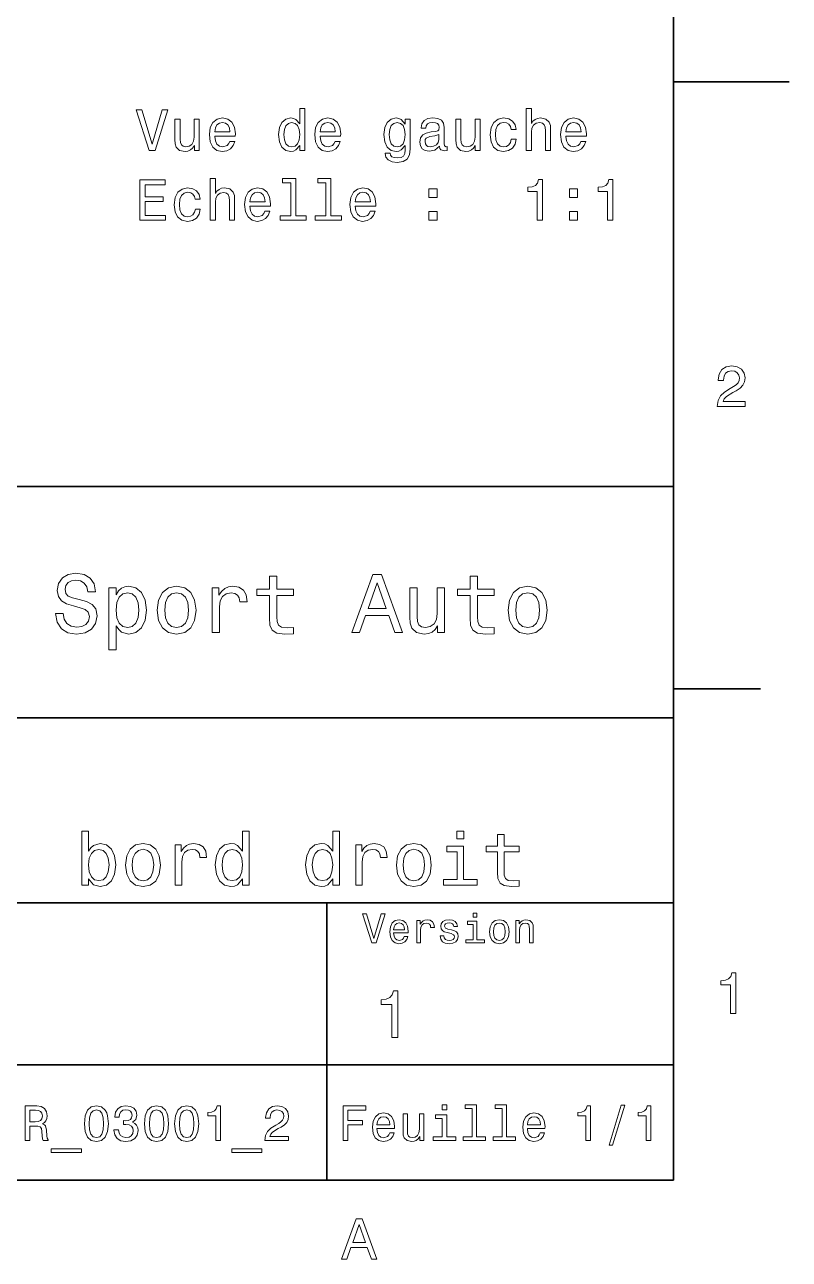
# Model space of a CAD drawing. Extents: x 0 to 297, y 0 to 210.
# Drawn here: x 230.9 to 297, y 3.2 to 110 of the extents above; entities that cross this region are included whole.
import ezdxf

# ---------------------------------------------------------------- set-up
doc = ezdxf.new("R2010")
doc.units = 0

msp = doc.modelspace()

# ---------------------------------------------------------------- linework, layer by layer
at = {"color": 7, "lineweight": 35}
for p, q in [((287, 10), (287, 200)), ((97, 70), (287, 70)), ((287, 70), (287, 10)), ((162, 50), (287, 50)), ((162, 34), (287, 34)), ((257, 10), (257, 34)), ((162, 20), (287, 20)), ((10, 10), (287, 10)), ((97, 10), (287, 10))]:
    msp.add_line(p, q, dxfattribs=at)
at = {"color": 7, "lineweight": 35, "ltscale": 0.25}
msp.add_line((287, 105), (297, 105), dxfattribs=at)
at = {"color": 7, "lineweight": 35, "ltscale": 0.1875}
msp.add_line((287, 52.5), (294.5, 52.5), dxfattribs=at)
at = {"color": 7, "lineweight": 13}
for points in [[(242.779007, 102.591049), (241.901474, 99.610504), (240.998749, 102.591049), (240.519638, 102.591049), (241.649323, 99.086006), (242.153641, 99.086006), (243.258102, 102.591049)], [(254.665894, 99.504593), (254.665894, 99.086006), (255.109695, 99.086006), (255.109695, 102.707047), (254.670929, 102.707047), (254.670929, 101.380676), (254.333038, 101.763962), (254.126266, 101.854736), (253.889236, 101.890038), (253.460556, 101.789177), (253.127701, 101.506752), (252.910843, 101.052864), (252.835205, 100.442635), (252.910843, 99.832405), (253.127701, 99.373466), (253.460556, 99.086006), (253.889236, 98.990189), (254.126266, 99.02549), (254.338074, 99.116264)], [(274.253784, 99.086006), (274.697571, 99.086006), (274.697571, 100.649406), (274.742981, 101.007477), (274.889221, 101.269722), (275.11618, 101.431107), (275.418762, 101.491623), (275.660828, 101.441193), (275.812134, 101.305023), (275.887787, 101.078079), (275.912994, 100.77549), (275.912994, 99.086006), (276.356812, 99.086006), (276.356812, 100.866264), (276.336639, 101.224335), (276.24585, 101.521889), (275.948303, 101.79422), (275.484344, 101.890038), (275.232178, 101.854736), (275.01532, 101.758919), (274.83374, 101.60762), (274.697571, 101.400848), (274.697571, 102.707047), (274.253784, 102.707047)], [(245.981445, 101.79422), (245.537643, 101.79422), (245.537643, 100.23082), (245.487213, 99.867706), (245.340958, 99.605461), (245.114014, 99.444077), (244.816467, 99.393646), (244.579437, 99.43399), (244.428131, 99.555023), (244.342407, 99.761795), (244.322235, 100.054306), (244.322235, 101.79422), (243.878418, 101.79422), (243.878418, 100.013962), (243.893555, 99.655891), (243.98938, 99.358337), (244.281891, 99.086006), (244.7509, 98.990189), (245.003067, 99.02549), (245.219925, 99.116264), (245.406525, 99.272606), (245.557816, 99.49955), (245.557816, 99.086006), (245.981445, 99.086006)], [(247.317902, 100.311508), (249.093124, 100.311508), (249.09816, 100.51828), (249.017471, 101.098251), (248.795578, 101.531975), (248.442551, 101.79422), (247.973526, 101.890038), (247.514587, 101.789177), (247.16156, 101.506752), (246.934616, 101.047821), (246.853928, 100.442635), (246.929581, 99.822319), (247.156525, 99.368423), (247.504501, 99.086006), (247.958405, 98.990189), (248.351776, 99.055748), (248.67453, 99.227219), (248.91156, 99.49955), (249.047729, 99.862663), (248.608978, 99.862663), (248.518188, 99.660934), (248.38707, 99.509636), (248.01387, 99.388603), (247.72641, 99.444077), (247.509552, 99.62059), (247.368332, 99.908051), (247.317902, 100.296379)], [(247.317902, 100.684708), (247.373383, 101.032692), (247.509552, 101.289894), (247.716324, 101.446236), (247.988663, 101.501709), (248.255951, 101.446236), (248.462723, 101.289894), (248.588806, 101.032692), (248.634186, 100.684708)], [(253.964874, 101.491623), (254.257385, 101.421021), (254.479294, 101.224335), (254.610413, 100.896523), (254.660843, 100.442635), (254.610413, 99.983704), (254.479294, 99.655891), (254.257385, 99.454163), (253.964874, 99.388603), (253.6875, 99.454163), (253.475693, 99.655891), (253.334473, 99.988747), (253.289093, 100.442635), (253.334473, 100.891479), (253.475693, 101.219292), (253.6875, 101.421021)], [(256.425964, 100.311508), (258.201202, 100.311508), (258.206238, 100.51828), (258.125549, 101.098251), (257.903656, 101.531975), (257.550629, 101.79422), (257.081604, 101.890038), (256.62265, 101.789177), (256.269623, 101.506752), (256.042694, 101.047821), (255.962006, 100.442635), (256.037659, 99.822319), (256.264587, 99.368423), (256.612579, 99.086006), (257.066467, 98.990189), (257.459839, 99.055748), (257.782593, 99.227219), (258.019623, 99.49955), (258.155792, 99.862663), (257.717041, 99.862663), (257.626251, 99.660934), (257.495148, 99.509636), (257.121948, 99.388603), (256.834473, 99.444077), (256.617615, 99.62059), (256.47641, 99.908051), (256.425964, 100.296379)], [(256.425964, 100.684708), (256.481445, 101.032692), (256.617615, 101.289894), (256.824402, 101.446236), (257.096741, 101.501709), (257.364014, 101.446236), (257.570801, 101.289894), (257.696869, 101.032692), (257.742249, 100.684708)], [(264.217773, 99.207047), (264.217773, 101.79422), (263.794128, 101.79422), (263.794128, 101.355461), (263.446136, 101.753876), (263.234344, 101.854736), (262.997314, 101.890038), (262.568634, 101.789177), (262.235779, 101.506752), (262.018921, 101.052864), (261.943268, 100.442635), (262.018921, 99.827362), (262.235779, 99.373466), (262.568634, 99.086006), (262.997314, 98.990189), (263.23938, 99.02549), (263.441101, 99.116264), (263.794128, 99.49955), (263.794128, 99.116264), (263.753784, 98.813675), (263.642822, 98.596809), (263.43103, 98.470734), (263.113281, 98.425346), (262.835907, 98.455605), (262.639221, 98.53125), (262.523254, 98.662376), (262.487946, 98.83889), (262.059265, 98.83889), (262.059265, 98.818718), (262.124817, 98.495949), (262.326538, 98.253876), (262.649323, 98.097534), (263.088074, 98.042061), (263.612579, 98.117706), (263.960571, 98.329521), (264.157257, 98.697678)], [(262.402191, 100.442635), (262.447601, 100.891479), (262.583771, 101.224335), (262.795563, 101.421021), (263.078003, 101.491623), (263.375549, 101.421021), (263.597443, 101.224335), (263.733612, 100.891479), (263.784058, 100.442635), (263.733612, 99.983704), (263.597443, 99.655891), (263.375549, 99.454163), (263.078003, 99.388603), (262.795563, 99.454163), (262.583771, 99.655891), (262.447601, 99.988747)], [(266.754517, 99.439034), (266.754517, 99.423904), (266.779724, 99.252434), (266.855377, 99.131393), (267.173096, 99.035576), (267.420227, 99.07592), (267.420227, 99.418861), (267.314301, 99.403732), (267.173096, 99.469292), (267.147888, 99.671021), (267.147888, 101.073036), (267.087372, 101.431107), (266.910858, 101.683266), (266.60321, 101.834564), (266.169495, 101.890038), (265.74585, 101.829521), (265.433167, 101.658051), (265.236511, 101.390762), (265.170929, 101.037735), (265.170929, 101.007477), (265.569336, 101.007477), (265.604645, 101.219292), (265.715607, 101.37059), (265.897156, 101.461365), (266.154358, 101.496666), (266.401489, 101.471451), (266.578003, 101.395805), (266.683899, 101.264679), (266.719208, 101.083122), (266.699036, 100.871307), (266.618347, 100.765404), (266.416626, 100.714966), (266.038361, 100.674622), (265.604645, 100.583847), (265.297028, 100.422462), (265.115448, 100.170303), (265.059998, 99.797104), (265.110413, 99.464249), (265.266754, 99.217133), (265.518921, 99.060791), (265.866913, 99.005318), (266.335907, 99.111221)], [(270.269623, 101.79422), (269.825836, 101.79422), (269.825836, 100.23082), (269.775391, 99.867706), (269.62915, 99.605461), (269.402191, 99.444077), (269.104645, 99.393646), (268.867615, 99.43399), (268.716309, 99.555023), (268.630585, 99.761795), (268.610413, 100.054306), (268.610413, 101.79422), (268.166595, 101.79422), (268.166595, 100.013962), (268.181732, 99.655891), (268.277557, 99.358337), (268.570068, 99.086006), (269.039093, 98.990189), (269.29126, 99.02549), (269.508118, 99.116264), (269.694702, 99.272606), (269.846008, 99.49955), (269.846008, 99.086006), (270.269623, 99.086006)], [(272.942535, 100.896523), (273.381317, 100.896523), (273.290527, 101.29998), (273.073669, 101.617706), (272.735779, 101.814392), (272.296997, 101.890038), (271.812866, 101.789177), (271.444702, 101.506752), (271.212708, 101.047821), (271.132019, 100.432549), (271.207672, 99.822319), (271.434631, 99.368423), (271.792694, 99.086006), (272.281891, 98.990189), (272.715607, 99.065834), (273.053497, 99.277649), (273.285492, 99.610504), (273.386353, 100.054306), (272.962708, 100.054306), (272.887085, 99.771889), (272.74585, 99.560066), (272.544128, 99.428947), (272.296997, 99.388603), (271.98938, 99.454163), (271.767487, 99.655891), (271.631317, 99.983704), (271.585907, 100.447678), (271.631317, 100.901566), (271.772522, 101.229378), (271.999451, 101.431107), (272.296997, 101.501709), (272.559265, 101.456322), (272.755951, 101.340332), (272.887085, 101.148689)], [(277.678131, 100.311508), (279.453339, 100.311508), (279.458405, 100.51828), (279.377686, 101.098251), (279.155792, 101.531975), (278.802765, 101.79422), (278.33374, 101.890038), (277.874817, 101.789177), (277.52179, 101.506752), (277.294861, 101.047821), (277.214172, 100.442635), (277.289795, 99.822319), (277.516754, 99.368423), (277.864746, 99.086006), (278.318634, 98.990189), (278.712006, 99.055748), (279.03476, 99.227219), (279.27179, 99.49955), (279.407959, 99.862663), (278.969208, 99.862663), (278.878418, 99.660934), (278.747314, 99.509636), (278.374084, 99.388603), (278.086639, 99.444077), (277.869781, 99.62059), (277.728577, 99.908051), (277.678131, 100.296379)], [(277.678131, 100.684708), (277.733612, 101.032692), (277.869781, 101.289894), (278.076538, 101.446236), (278.348877, 101.501709), (278.61618, 101.446236), (278.822937, 101.289894), (278.949036, 101.032692), (278.994415, 100.684708)], [(266.704071, 100.034134), (266.643555, 99.771889), (266.482178, 99.570152), (266.240112, 99.439034), (265.942535, 99.393646), (265.750916, 99.418861), (265.614746, 99.49955), (265.528992, 99.640762), (265.503784, 99.837448), (265.523956, 100.013962), (265.604645, 100.140038), (265.927429, 100.28125), (266.335907, 100.341766), (266.704071, 100.462807)], [(240.842407, 93.039177), (243.061417, 93.039177), (243.061417, 93.462807), (241.306381, 93.462807), (241.306381, 94.647964), (242.869781, 94.647964), (242.869781, 95.066551), (241.306381, 95.066551), (241.306381, 96.115547), (243.021072, 96.115547), (243.021072, 96.539177), (240.842407, 96.539177)], [(246.929581, 93.039177), (247.373383, 93.039177), (247.373383, 94.602577), (247.418777, 94.960648), (247.565018, 95.222893), (247.791977, 95.384277), (248.094559, 95.444794), (248.336639, 95.394363), (248.48793, 95.258194), (248.563583, 95.03125), (248.588806, 94.728661), (248.588806, 93.039177), (249.032608, 93.039177), (249.032608, 94.819435), (249.012436, 95.177505), (248.921646, 95.47506), (248.6241, 95.747391), (248.160126, 95.843208), (247.907959, 95.807907), (247.691101, 95.71209), (247.509552, 95.560791), (247.373383, 95.354019), (247.373383, 96.660217), (246.929581, 96.660217)], [(253.884186, 96.287018), (253.884186, 93.412376), (252.971359, 93.412376), (252.971359, 93.039177), (255.235779, 93.039177), (255.235779, 93.412376), (254.327988, 93.412376), (254.327988, 96.660217), (253.188217, 96.660217), (253.188217, 96.287018)], [(256.920227, 96.287018), (256.920227, 93.412376), (256.007385, 93.412376), (256.007385, 93.039177), (258.27179, 93.039177), (258.27179, 93.412376), (257.364014, 93.412376), (257.364014, 96.660217), (256.224243, 96.660217), (256.224243, 96.287018)], [(275.20697, 93.039177), (275.665894, 93.039177), (275.665894, 96.564392), (275.322937, 96.564392), (275.232178, 96.25676), (275.050598, 96.049988), (274.773224, 95.928947), (274.389954, 95.888603), (274.389954, 95.530533), (275.20697, 95.530533)], [(281.278992, 93.039177), (281.737915, 93.039177), (281.737915, 96.564392), (281.394989, 96.564392), (281.304199, 96.25676), (281.12265, 96.049988), (280.845276, 95.928947), (280.462006, 95.888603), (280.462006, 95.530533), (281.278992, 95.530533)], [(245.618332, 94.849693), (246.057098, 94.849693), (245.966324, 95.253151), (245.749466, 95.570877), (245.41156, 95.767563), (244.972809, 95.843208), (244.488663, 95.742348), (244.120499, 95.459923), (243.888519, 95.000992), (243.807816, 94.385719), (243.883469, 93.77549), (244.110413, 93.321594), (244.468475, 93.039177), (244.957672, 92.943359), (245.391388, 93.019005), (245.729294, 93.23082), (245.961273, 93.563675), (246.062149, 94.007477), (245.638519, 94.007477), (245.562866, 93.72506), (245.421646, 93.513237), (245.219925, 93.382118), (244.972809, 93.341774), (244.665176, 93.407333), (244.443268, 93.609062), (244.307098, 93.936874), (244.261703, 94.400848), (244.307098, 94.854736), (244.448303, 95.182549), (244.675262, 95.384277), (244.972809, 95.45488), (245.235046, 95.409492), (245.431732, 95.293503), (245.562866, 95.10186)], [(250.353928, 94.264679), (252.12915, 94.264679), (252.134186, 94.471451), (252.053497, 95.051422), (251.831589, 95.485146), (251.478577, 95.747391), (251.009552, 95.843208), (250.550613, 95.742348), (250.197586, 95.459923), (249.970642, 95.000992), (249.889954, 94.395805), (249.965607, 93.77549), (250.192551, 93.321594), (250.540527, 93.039177), (250.994415, 92.943359), (251.387787, 93.008919), (251.710556, 93.180389), (251.947586, 93.452721), (252.083755, 93.815834), (251.644989, 93.815834), (251.554214, 93.614105), (251.423096, 93.462807), (251.049896, 93.341774), (250.762436, 93.397247), (250.545578, 93.573761), (250.404358, 93.861221), (250.353928, 94.24955)], [(250.353928, 94.637878), (250.409409, 94.985863), (250.545578, 95.243065), (250.75235, 95.399406), (251.024673, 95.45488), (251.291977, 95.399406), (251.498749, 95.243065), (251.624817, 94.985863), (251.670212, 94.637878)], [(259.462006, 94.264679), (261.237213, 94.264679), (261.242249, 94.471451), (261.16156, 95.051422), (260.939667, 95.485146), (260.586639, 95.747391), (260.117615, 95.843208), (259.658691, 95.742348), (259.305664, 95.459923), (259.078705, 95.000992), (258.998016, 94.395805), (259.073669, 93.77549), (259.300629, 93.321594), (259.64859, 93.039177), (260.102478, 92.943359), (260.49585, 93.008919), (260.818634, 93.180389), (261.055664, 93.452721), (261.191833, 93.815834), (260.753052, 93.815834), (260.662292, 93.614105), (260.531158, 93.462807), (260.157959, 93.341774), (259.870514, 93.397247), (259.653656, 93.573761), (259.512421, 93.861221), (259.462006, 94.24955)], [(259.462006, 94.637878), (259.517487, 94.985863), (259.653656, 95.243065), (259.860413, 95.399406), (260.132751, 95.45488), (260.400024, 95.399406), (260.606812, 95.243065), (260.73288, 94.985863), (260.77829, 94.637878)], [(265.841675, 94.995949), (266.537659, 94.995949), (266.537659, 95.747391), (265.841675, 95.747391)], [(277.985779, 94.995949), (278.681732, 94.995949), (278.681732, 95.747391), (277.985779, 95.747391)], [(265.841675, 93.039177), (266.537659, 93.039177), (266.537659, 93.790619), (265.841675, 93.790619)], [(277.985779, 93.039177), (278.681732, 93.039177), (278.681732, 93.790619), (277.985779, 93.790619)], [(290.76947, 76.916786), (293.175079, 76.916786), (293.175079, 77.350502), (291.273773, 77.350502), (291.3797, 77.587532), (291.561249, 77.784218), (292.121033, 78.142288), (292.418579, 78.293587), (292.751434, 78.510445), (292.988464, 78.762604), (293.124634, 79.060158), (293.175079, 79.398056), (293.089355, 79.821686), (292.852325, 80.154541), (292.489197, 80.366356), (292.020172, 80.442001), (291.536041, 80.35627), (291.167877, 80.119232), (290.930847, 79.740997), (290.850159, 79.241714), (290.850159, 79.171112), (291.309082, 79.171112), (291.309082, 79.211456), (291.354462, 79.554398), (291.490631, 79.806557), (291.707489, 79.967941), (291.994965, 80.023415), (292.287476, 79.972984), (292.504333, 79.846901), (292.645538, 79.650215), (292.695984, 79.403099), (292.660675, 79.171112), (292.56485, 78.974426), (292.403473, 78.802956), (292.181549, 78.651657), (291.884003, 78.490273), (291.389771, 78.177589), (291.041779, 77.844742), (290.835022, 77.441284), (290.76947, 76.931915)], [(234.20462, 59.030979), (233.548996, 59.030979), (233.693085, 58.267288), (234.053314, 57.70533), (234.608078, 57.366714), (235.357361, 57.244236), (236.099426, 57.359509), (236.654175, 57.67651), (237.007202, 58.17363), (237.136902, 58.82925), (237.028824, 59.420029), (236.726227, 59.801872), (236.236313, 60.054031), (235.580704, 60.241352), (235.018738, 60.378242), (234.651306, 60.536743), (234.442368, 60.767288), (234.377533, 61.127522), (234.442368, 61.451729), (234.629684, 61.696686), (234.917877, 61.862389), (235.314133, 61.920029), (235.71759, 61.84798), (236.034592, 61.653458), (236.24353, 61.32925), (236.344391, 60.889767), (237, 60.889767), (237, 60.904179), (236.884735, 61.581409), (236.546112, 62.085732), (236.01297, 62.402737), (235.292511, 62.510807), (234.644104, 62.402737), (234.139771, 62.100143), (233.815567, 61.631844), (233.700287, 61.026657), (233.793961, 60.486309), (234.067734, 60.118874), (234.5, 59.873917), (235.09079, 59.6866), (235.674362, 59.520893), (236.113831, 59.362389), (236.380402, 59.131844), (236.47406, 58.757202), (236.387619, 58.375359), (236.164276, 58.087173), (235.825653, 57.907059), (235.386169, 57.849422), (234.896255, 57.928673), (234.521622, 58.159222), (234.283875, 58.533859)], [(252.05043, 60.579971), (252.05043, 58.64193), (252.093658, 58.015129), (252.29538, 57.582851), (252.698853, 57.330688), (253.383286, 57.244236), (254.132568, 57.280258), (254.132568, 57.827808), (253.585022, 57.78458), (253.087891, 57.842216), (252.82132, 58.022331), (252.706055, 58.324928), (252.684448, 58.75), (252.684448, 60.579971), (254.132568, 60.579971), (254.132568, 61.120316), (252.684448, 61.120316), (252.684448, 62.251438), (252.05043, 62.251438), (252.05043, 61.120316), (250.955322, 61.120316), (250.955322, 60.579971)], [(259.175781, 57.381123), (259.838623, 57.381123), (260.364563, 58.850864), (262.360229, 58.850864), (262.886169, 57.381123), (263.563416, 57.381123), (261.733429, 62.388329), (260.998566, 62.388329)], [(269.399109, 60.579971), (269.399109, 58.64193), (269.442352, 58.015129), (269.644073, 57.582851), (270.047546, 57.330688), (270.731995, 57.244236), (271.481262, 57.280258), (271.481262, 57.827808), (270.933716, 57.78458), (270.436584, 57.842216), (270.170013, 58.022331), (270.054749, 58.324928), (270.033142, 58.75), (270.033142, 60.579971), (271.481262, 60.579971), (271.481262, 61.120316), (270.033142, 61.120316), (270.033142, 62.251438), (269.399109, 62.251438), (269.399109, 61.120316), (268.304016, 61.120316), (268.304016, 60.579971)], [(238.786743, 60.652016), (238.786743, 61.25), (238.15274, 61.25), (238.15274, 55.882565), (238.786743, 55.882565), (238.786743, 57.971901), (239.010101, 57.633286), (239.262253, 57.409943), (239.896271, 57.244236), (240.50145, 57.381123), (240.976959, 57.791786), (241.286743, 58.440201), (241.402023, 59.319164), (241.286743, 60.190922), (240.976959, 60.839336), (240.50145, 61.242794), (239.896271, 61.386887), (239.550446, 61.343658), (239.255051, 61.206772), (239.002899, 60.976223)], [(242.338623, 59.311958), (242.453888, 58.432995), (242.785309, 57.78458), (243.311249, 57.381123), (244.017303, 57.244236), (244.716141, 57.381123), (245.242081, 57.777374), (245.573486, 58.425793), (245.695969, 59.311958), (245.573486, 60.190922), (245.242081, 60.846542), (244.716141, 61.242794), (244.017303, 61.386887), (243.311249, 61.242794), (242.785309, 60.839336), (242.453888, 60.190922)], [(247.100861, 57.381123), (247.734863, 57.381123), (247.734863, 59.592937), (247.799713, 60.12608), (247.994232, 60.507923), (248.311249, 60.738472), (248.736313, 60.817722), (249.053314, 60.767288), (249.291077, 60.623199), (249.435165, 60.378242), (249.485596, 60.046829), (250.126801, 60.046829), (250.040344, 60.630402), (249.802597, 61.048271), (249.406342, 61.30043), (248.865997, 61.386887), (248.498566, 61.32925), (248.181549, 61.185158), (247.900574, 60.940201), (247.677246, 60.608788), (247.677246, 61.25), (247.100861, 61.25)], [(260.595093, 59.463257), (261.365997, 61.667866), (262.136902, 59.463257)], [(267.194519, 61.25), (266.560516, 61.25), (266.560516, 59.016571), (266.488464, 58.497837), (266.279541, 58.123196), (265.955322, 57.892651), (265.530243, 57.820602), (265.19165, 57.878242), (264.975494, 58.051151), (264.853027, 58.346542), (264.824219, 58.764408), (264.824219, 61.25), (264.190186, 61.25), (264.190186, 58.706772), (264.211792, 58.195244), (264.348694, 57.770172), (264.766571, 57.381123), (265.436584, 57.244236), (265.796814, 57.294666), (266.106628, 57.424351), (266.373199, 57.647694), (266.589325, 57.971901), (266.589325, 57.381123), (267.194519, 57.381123)], [(272.698853, 59.311958), (272.814117, 58.432995), (273.145508, 57.78458), (273.671448, 57.381123), (274.377502, 57.244236), (275.076355, 57.381123), (275.602295, 57.777374), (275.933716, 58.425793), (276.056183, 59.311958), (275.933716, 60.190922), (275.602295, 60.846542), (275.076355, 61.242794), (274.377502, 61.386887), (273.671448, 61.242794), (273.145508, 60.839336), (272.814117, 60.190922)], [(239.788193, 57.8134), (239.363129, 57.907059), (239.053314, 58.195244), (238.858795, 58.663544), (238.793945, 59.319164), (238.858795, 59.967579), (239.053314, 60.435879), (239.363129, 60.716858), (239.788193, 60.817722), (240.177246, 60.716858), (240.48703, 60.428673), (240.681564, 59.960373), (240.753601, 59.319164), (240.681564, 58.67075), (240.48703, 58.195244), (240.177246, 57.907059)], [(242.98703, 59.319164), (243.05188, 59.967579), (243.253601, 60.435879), (243.57782, 60.72406), (244.017303, 60.824928), (244.449585, 60.72406), (244.773773, 60.443081), (244.97551, 59.967579), (245.047546, 59.319164), (244.97551, 58.663544), (244.773773, 58.188038), (244.449585, 57.899853), (244.017303, 57.806194), (243.57782, 57.899853), (243.253601, 58.188038), (243.05188, 58.663544)], [(273.34726, 59.319164), (273.412109, 59.967579), (273.613831, 60.435879), (273.938019, 60.72406), (274.377502, 60.824928), (274.809784, 60.72406), (275.134003, 60.443081), (275.335724, 59.967579), (275.407776, 59.319164), (275.335724, 58.663544), (275.134003, 58.188038), (274.809784, 57.899853), (274.377502, 57.806194), (273.938019, 57.899853), (273.613831, 58.188038), (273.412109, 58.663544)], [(236.406342, 36.068443), (236.827805, 35.569164), (237.404892, 35.407059), (237.949554, 35.530258), (238.384003, 35.899857), (238.656342, 36.489914), (238.760086, 37.274494), (238.656342, 38.059078), (238.377518, 38.642651), (237.949554, 39.005764), (237.404892, 39.135445), (236.83429, 38.966858), (236.600861, 38.759365), (236.406342, 38.480545), (236.406342, 40.185879), (235.835724, 40.185879), (235.835724, 35.530258), (236.406342, 35.530258)], [(249.718292, 36.068443), (249.718292, 35.530258), (250.28891, 35.530258), (250.28891, 40.185879), (249.724777, 40.185879), (249.724777, 38.480545), (249.290344, 38.973343), (249.02449, 39.090057), (248.719727, 39.135445), (248.168579, 39.005764), (247.740631, 38.642651), (247.461823, 38.059078), (247.364548, 37.274494), (247.461823, 36.489914), (247.740631, 35.899857), (248.168579, 35.530258), (248.719727, 35.407059), (249.02449, 35.45245), (249.296829, 35.569164)], [(257.525208, 36.068443), (257.525208, 35.530258), (258.095825, 35.530258), (258.095825, 40.185879), (257.531677, 40.185879), (257.531677, 38.480545), (257.09726, 38.973343), (256.831421, 39.090057), (256.526642, 39.135445), (255.975494, 39.005764), (255.547546, 38.642651), (255.268738, 38.059078), (255.171463, 37.274494), (255.268738, 36.489914), (255.547546, 35.899857), (255.975494, 35.530258), (256.526642, 35.407059), (256.831421, 35.45245), (257.10376, 35.569164)], [(268.859497, 40.185879), (268.25647, 40.185879), (268.25647, 39.537464), (268.859497, 39.537464)], [(271.764404, 38.409222), (271.764404, 36.664986), (271.803314, 36.100864), (271.984863, 35.711815), (272.347961, 35.484871), (272.963989, 35.407059), (273.638306, 35.43948), (273.638306, 35.932274), (273.145508, 35.893372), (272.69812, 35.945244), (272.458191, 36.107349), (272.354462, 36.379681), (272.335022, 36.762245), (272.335022, 38.409222), (273.638306, 38.409222), (273.638306, 38.895531), (272.335022, 38.895531), (272.335022, 39.913544), (271.764404, 39.913544), (271.764404, 38.895531), (270.778809, 38.895531), (270.778809, 38.409222)], [(238.176514, 37.274494), (238.111664, 36.690922), (237.9366, 36.262966), (237.657776, 36.003601), (237.307632, 35.919308), (236.925064, 36.003601), (236.64624, 36.262966), (236.471176, 36.684437), (236.412811, 37.274494), (236.471176, 37.858067), (236.64624, 38.279537), (236.925064, 38.532421), (237.307632, 38.623199), (237.657776, 38.532421), (237.9366, 38.273052), (238.111664, 37.851585)], [(239.603027, 37.268009), (239.706772, 36.476944), (240.005035, 35.893372), (240.478378, 35.530258), (241.113831, 35.407059), (241.742798, 35.530258), (242.216125, 35.886887), (242.514404, 36.470459), (242.624634, 37.268009), (242.514404, 38.059078), (242.216125, 38.649136), (241.742798, 39.005764), (241.113831, 39.135445), (240.478378, 39.005764), (240.005035, 38.642651), (239.706772, 38.059078)], [(240.186584, 37.274494), (240.244949, 37.858067), (240.426514, 38.279537), (240.718292, 38.538902), (241.113831, 38.629681), (241.502869, 38.538902), (241.794662, 38.286022), (241.976227, 37.858067), (242.041061, 37.274494), (241.976227, 36.684437), (241.794662, 36.256481), (241.502869, 35.997116), (241.113831, 35.912823), (240.718292, 35.997116), (240.426514, 36.256481), (240.244949, 36.684437)], [(243.889038, 35.530258), (244.459656, 35.530258), (244.459656, 37.520893), (244.518005, 38.000721), (244.693085, 38.344379), (244.978394, 38.551872), (245.360947, 38.623199), (245.64624, 38.577808), (245.860229, 38.448124), (245.989914, 38.227665), (246.035309, 37.929394), (246.612396, 37.929394), (246.534576, 38.454609), (246.320602, 38.830692), (245.963974, 39.057636), (245.477661, 39.135445), (245.146973, 39.083572), (244.861664, 38.953888), (244.608795, 38.733429), (244.407776, 38.435158), (244.407776, 39.012245), (243.889038, 39.012245)], [(248.817001, 38.623199), (249.193085, 38.532421), (249.478394, 38.279537), (249.646973, 37.858067), (249.711823, 37.274494), (249.646973, 36.684437), (249.478394, 36.262966), (249.193085, 36.003601), (248.817001, 35.919308), (248.460373, 36.003601), (248.188034, 36.262966), (248.00647, 36.690922), (247.94812, 37.274494), (248.00647, 37.851585), (248.188034, 38.273052), (248.460373, 38.532421)], [(256.623901, 38.623199), (257, 38.532421), (257.285309, 38.279537), (257.453888, 37.858067), (257.518738, 37.274494), (257.453888, 36.684437), (257.285309, 36.262966), (257, 36.003601), (256.623901, 35.919308), (256.267273, 36.003601), (255.994949, 36.262966), (255.813385, 36.690922), (255.755035, 37.274494), (255.813385, 37.851585), (255.994949, 38.273052), (256.267273, 38.532421)], [(259.502869, 35.530258), (260.073486, 35.530258), (260.073486, 37.520893), (260.131836, 38.000721), (260.306915, 38.344379), (260.592224, 38.551872), (260.974792, 38.623199), (261.260071, 38.577808), (261.47406, 38.448124), (261.60376, 38.227665), (261.649139, 37.929394), (262.226227, 37.929394), (262.148407, 38.454609), (261.934448, 38.830692), (261.57782, 39.057636), (261.091492, 39.135445), (260.760803, 39.083572), (260.475494, 38.953888), (260.222626, 38.733429), (260.021606, 38.435158), (260.021606, 39.012245), (259.502869, 39.012245)], [(263.023773, 37.268009), (263.127502, 36.476944), (263.425781, 35.893372), (263.899139, 35.530258), (264.534576, 35.407059), (265.163544, 35.530258), (265.636871, 35.886887), (265.93515, 36.470459), (266.04538, 37.268009), (265.93515, 38.059078), (265.636871, 38.649136), (265.163544, 39.005764), (264.534576, 39.135445), (263.899139, 39.005764), (263.425781, 38.642651), (263.127502, 38.059078)], [(263.607361, 37.274494), (263.66571, 37.858067), (263.84726, 38.279537), (264.139038, 38.538902), (264.534576, 38.629681), (264.923615, 38.538902), (265.215424, 38.286022), (265.396973, 37.858067), (265.461792, 37.274494), (265.396973, 36.684437), (265.215424, 36.256481), (264.923615, 35.997116), (264.534576, 35.912823), (264.139038, 35.997116), (263.84726, 36.256481), (263.66571, 36.684437)], [(268.840057, 36.010086), (268.840057, 38.895531), (267.374634, 38.895531), (267.374634, 38.409222), (268.26944, 38.409222), (268.26944, 36.010086), (267.102295, 36.010086), (267.102295, 35.530258), (270.020172, 35.530258), (270.020172, 36.010086)], [(269.992798, 33.117435), (269.657776, 33.117435), (269.657776, 32.757202), (269.992798, 32.757202)], [(261.71109, 33.03458), (261.08429, 30.905619), (260.439484, 33.03458), (260.09726, 33.03458), (260.904175, 30.530979), (261.264404, 30.530979), (262.053314, 33.03458)], [(262.784576, 31.40634), (264.052582, 31.40634), (264.056183, 31.554033), (263.998566, 31.9683), (263.840057, 32.278099), (263.587891, 32.465416), (263.252869, 32.533859), (262.925079, 32.461815), (262.672913, 32.260086), (262.510803, 31.932276), (262.453156, 31.5), (262.507202, 31.056915), (262.669312, 30.732708), (262.917877, 30.530979), (263.242065, 30.462536), (263.523041, 30.509365), (263.753601, 30.631844), (263.922913, 30.826368), (264.020172, 31.085733), (263.706787, 31.085733), (263.641937, 30.941643), (263.548279, 30.833572), (263.281708, 30.747118), (263.076355, 30.786743), (262.921478, 30.912823), (262.820618, 31.118155), (262.784576, 31.395533)], [(262.784576, 31.672911), (262.824219, 31.921469), (262.921478, 32.105186), (263.069153, 32.216858), (263.263702, 32.256485), (263.45462, 32.216858), (263.602295, 32.105186), (263.692352, 31.921469), (263.724792, 31.672911)], [(264.794678, 30.530979), (265.111664, 30.530979), (265.111664, 31.636887), (265.144104, 31.903458), (265.241364, 32.094379), (265.399841, 32.209652), (265.612396, 32.249279), (265.770905, 32.224064), (265.889771, 32.152016), (265.961823, 32.029537), (265.98703, 31.863832), (266.307648, 31.863832), (266.264404, 32.155621), (266.145538, 32.364552), (265.947418, 32.490635), (265.677246, 32.533859), (265.49353, 32.505043), (265.335022, 32.432995), (265.194519, 32.310516), (265.082855, 32.144814), (265.082855, 32.465416), (264.794678, 32.465416)], [(267.791779, 31.658501), (267.485596, 31.730547), (267.258636, 31.8134), (267.182983, 31.982708), (267.20462, 32.101585), (267.280273, 32.188038), (267.40274, 32.242073), (267.579254, 32.263687), (267.748566, 32.242073), (267.881836, 32.177231), (267.968292, 32.079971), (268.004333, 31.950287), (268.314117, 31.950287), (268.314117, 31.957493), (268.260101, 32.191643), (268.112396, 32.375359), (267.881836, 32.490635), (267.579254, 32.533859), (267.273041, 32.490635), (267.049713, 32.371758), (266.90921, 32.195244), (266.865997, 31.971901), (266.898407, 31.755764), (266.999268, 31.604465), (267.164978, 31.496397), (267.406342, 31.420748), (267.759369, 31.334293), (267.975494, 31.244236), (268.033142, 31.17219), (268.054749, 31.064121), (268.022339, 30.930836), (267.935883, 30.829971), (267.79538, 30.765129), (267.608063, 30.743515), (267.409943, 30.765129), (267.265839, 30.840778), (267.168579, 30.963255), (267.128967, 31.132565), (266.822754, 31.132565), (266.873199, 30.844379), (267.020905, 30.635447), (267.255035, 30.509365), (267.579254, 30.462536), (267.917877, 30.509365), (268.166412, 30.635447), (268.317719, 30.837175), (268.371765, 31.100143), (268.332123, 31.327089), (268.220459, 31.481987), (268.036743, 31.582851)], [(269.981995, 30.79755), (269.981995, 32.400574), (269.167877, 32.400574), (269.167877, 32.130402), (269.664978, 32.130402), (269.664978, 30.79755), (269.016571, 30.79755), (269.016571, 30.530979), (270.637604, 30.530979), (270.637604, 30.79755)], [(271.087891, 31.496397), (271.145538, 31.056915), (271.311249, 30.732708), (271.574219, 30.530979), (271.927246, 30.462536), (272.276672, 30.530979), (272.539612, 30.729107), (272.705322, 31.053314), (272.766571, 31.496397), (272.705322, 31.935879), (272.539612, 32.263687), (272.276672, 32.461815), (271.927246, 32.533859), (271.574219, 32.461815), (271.311249, 32.260086), (271.145538, 31.935879)], [(271.412109, 31.5), (271.444519, 31.824207), (271.54538, 32.058357), (271.707489, 32.20245), (271.927246, 32.25288), (272.143372, 32.20245), (272.305481, 32.061958), (272.406342, 31.824207), (272.442352, 31.5), (272.406342, 31.17219), (272.305481, 30.934437), (272.143372, 30.790344), (271.927246, 30.743515), (271.707489, 30.790344), (271.54538, 30.934437), (271.444519, 31.17219)], [(273.350159, 30.530979), (273.667145, 30.530979), (273.667145, 31.647694), (273.699554, 31.903458), (273.804047, 32.090778), (273.966125, 32.206051), (274.182281, 32.249279), (274.355194, 32.213257), (274.463257, 32.115993), (274.517303, 31.95389), (274.535309, 31.737751), (274.535309, 30.530979), (274.852295, 30.530979), (274.852295, 31.802593), (274.837891, 32.058357), (274.773041, 32.270893), (274.560516, 32.465416), (274.229095, 32.533859), (274.04538, 32.508644), (273.890503, 32.440201), (273.757202, 32.324928), (273.65274, 32.170029), (273.65274, 32.465416), (273.350159, 32.465416)], [(291.909241, 24.416786), (292.368164, 24.416786), (292.368164, 27.942001), (292.025208, 27.942001), (291.934448, 27.634365), (291.752899, 27.427593), (291.475525, 27.306557), (291.092224, 27.266211), (291.092224, 26.90814), (291.909241, 26.90814)], [(262.631134, 22.360231), (263.155609, 22.360231), (263.155609, 26.38905), (262.763702, 26.38905), (262.659943, 26.037464), (262.452454, 25.801153), (262.135437, 25.662825), (261.697418, 25.616714), (261.697418, 25.207493), (262.631134, 25.207493)], [(230.916428, 13.428675), (231.318436, 13.428675), (231.318436, 14.695246), (231.729111, 14.695246), (232.031693, 14.682277), (232.221893, 14.621758), (232.325653, 14.479107), (232.368881, 14.224064), (232.390488, 13.835014), (232.416428, 13.579971), (232.468292, 13.428675), (232.922195, 13.428675), (232.922195, 13.510807), (232.822769, 13.631845), (232.788177, 13.856628), (232.757919, 14.340778), (232.684433, 14.699568), (232.585007, 14.81196), (232.429398, 14.894093), (232.60231, 15.002162), (232.723343, 15.153459), (232.801147, 15.34366), (232.827087, 15.572767), (232.766571, 15.93588), (232.593658, 16.208214), (232.30835, 16.372478), (231.919312, 16.428675), (230.916428, 16.428675)], [(231.806915, 16.061239), (232.070602, 16.035303), (232.256485, 15.953171), (232.373199, 15.801874), (232.412109, 15.564121), (232.368881, 15.313401), (232.252167, 15.162104), (232.053314, 15.084294), (231.780975, 15.06268), (231.318436, 15.06268), (231.318436, 16.061239)], [(236.043228, 14.894093), (236.108063, 14.215418), (236.311234, 13.731268), (236.635452, 13.43732), (237.085022, 13.342219), (237.530258, 13.43732), (237.854462, 13.731268), (238.053314, 14.215418), (238.122482, 14.894093), (238.053314, 15.568444), (237.971176, 15.836456), (237.854462, 16.056917), (237.530258, 16.350864), (237.085022, 16.450289), (236.635452, 16.350864), (236.311234, 16.052593), (236.108063, 15.568444)], [(236.458206, 14.894093), (236.492798, 15.417148), (236.600861, 15.793228), (236.795395, 16.013689), (237.085022, 16.091499), (237.370316, 16.013689), (237.564835, 15.793228), (237.672913, 15.417148), (237.707489, 14.894093), (237.672913, 14.366715), (237.564835, 13.990634), (237.370316, 13.770173), (237.085022, 13.696686), (236.795395, 13.770173), (236.600861, 13.990634), (236.492798, 14.366715)], [(238.597977, 14.371037), (238.597977, 14.340778), (238.667145, 13.925793), (238.870316, 13.614553), (239.190201, 13.415707), (239.613831, 13.342219), (240.0634, 13.415707), (240.400574, 13.605908), (240.616714, 13.908502), (240.694519, 14.297551), (240.659943, 14.552594), (240.564835, 14.760087), (240.409225, 14.92003), (240.201721, 15.036744), (240.482712, 15.270173), (240.582138, 15.641932), (240.517288, 15.979107), (240.331406, 16.23415), (240.028824, 16.394093), (239.613831, 16.450289), (239.224777, 16.381124), (238.926514, 16.190922), (238.731995, 15.888329), (238.667145, 15.486312), (238.667145, 15.456053), (239.05188, 15.456053), (239.086456, 15.73271), (239.198853, 15.931557), (239.380402, 16.052593), (239.635452, 16.095821), (239.860229, 16.061239), (240.02449, 15.970462), (240.123917, 15.823487), (240.162827, 15.62464), (240.123917, 15.412825), (240.020172, 15.270173), (239.838623, 15.183718), (239.592224, 15.157782), (239.42363, 15.162104), (239.42363, 14.820605), (239.635452, 14.829251), (239.907776, 14.790346), (240.110947, 14.6866), (240.231995, 14.518012), (240.275223, 14.297551), (240.227661, 14.04683), (240.10231, 13.860951), (239.903458, 13.744237), (239.639771, 13.705332), (239.367432, 13.748559), (239.168594, 13.878242), (239.043228, 14.085735), (238.995682, 14.371037)], [(241.247833, 14.894093), (241.312683, 14.215418), (241.515854, 13.731268), (241.840057, 13.43732), (242.289627, 13.342219), (242.734863, 13.43732), (243.059082, 13.731268), (243.257919, 14.215418), (243.327087, 14.894093), (243.257919, 15.568444), (243.175797, 15.836456), (243.059082, 16.056917), (242.734863, 16.350864), (242.289627, 16.450289), (241.840057, 16.350864), (241.515854, 16.052593), (241.312683, 15.568444)], [(241.662827, 14.894093), (241.697403, 15.417148), (241.805481, 15.793228), (242, 16.013689), (242.289627, 16.091499), (242.574921, 16.013689), (242.769455, 15.793228), (242.877518, 15.417148), (242.912109, 14.894093), (242.877518, 14.366715), (242.769455, 13.990634), (242.574921, 13.770173), (242.289627, 13.696686), (242, 13.770173), (241.805481, 13.990634), (241.697403, 14.366715)], [(243.850143, 14.894093), (243.914978, 14.215418), (244.118149, 13.731268), (244.442368, 13.43732), (244.891937, 13.342219), (245.337173, 13.43732), (245.661377, 13.731268), (245.860229, 14.215418), (245.929398, 14.894093), (245.860229, 15.568444), (245.778091, 15.836456), (245.661377, 16.056917), (245.337173, 16.350864), (244.891937, 16.450289), (244.442368, 16.350864), (244.118149, 16.052593), (243.914978, 15.568444)], [(244.265137, 14.894093), (244.299713, 15.417148), (244.407776, 15.793228), (244.60231, 16.013689), (244.891937, 16.091499), (245.177231, 16.013689), (245.371765, 15.793228), (245.479828, 15.417148), (245.514404, 14.894093), (245.479828, 14.366715), (245.371765, 13.990634), (245.177231, 13.770173), (244.891937, 13.696686), (244.60231, 13.770173), (244.407776, 13.990634), (244.299713, 14.366715)], [(247.416428, 13.428675), (247.809799, 13.428675), (247.809799, 16.450289), (247.515854, 16.450289), (247.438034, 16.1866), (247.282425, 16.009367), (247.044662, 15.905621), (246.716141, 15.871038), (246.716141, 15.564121), (247.416428, 15.564121)], [(251.644089, 13.428675), (253.706055, 13.428675), (253.706055, 13.800432), (252.07637, 13.800432), (252.167145, 14.003603), (252.322769, 14.172191), (252.802597, 14.479107), (253.057632, 14.60879), (253.342941, 14.794669), (253.546112, 15.010807), (253.662827, 15.26585), (253.706055, 15.555476), (253.632568, 15.918589), (253.429398, 16.203892), (253.118164, 16.385447), (252.716141, 16.450289), (252.301147, 16.376802), (251.985596, 16.173632), (251.782425, 15.849424), (251.713257, 15.421471), (251.713257, 15.360951), (252.106628, 15.360951), (252.106628, 15.395534), (252.145538, 15.689482), (252.262253, 15.905621), (252.44812, 16.043949), (252.694519, 16.091499), (252.945251, 16.048271), (253.131119, 15.940203), (253.252167, 15.771614), (253.295395, 15.559799), (253.265137, 15.360951), (253.182999, 15.192364), (253.044678, 15.045389), (252.854462, 14.915707), (252.599426, 14.777378), (252.175797, 14.509366), (251.877518, 14.224064), (251.700287, 13.878242), (251.644089, 13.441643)], [(258.414978, 13.428675), (258.817017, 13.428675), (258.817017, 14.807637), (260.079254, 14.807637), (260.079254, 15.166427), (258.817017, 15.166427), (258.817017, 16.065563), (260.368866, 16.065563), (260.368866, 16.428675), (258.414978, 16.428675)], [(267.389038, 16.532421), (266.98703, 16.532421), (266.98703, 16.100145), (267.389038, 16.100145)], [(269.572052, 16.212536), (269.572052, 13.748559), (268.789612, 13.748559), (268.789612, 13.428675), (270.73056, 13.428675), (270.73056, 13.748559), (269.952454, 13.748559), (269.952454, 16.532421), (268.975494, 16.532421), (268.975494, 16.212536)], [(272.174347, 16.212536), (272.174347, 13.748559), (271.391937, 13.748559), (271.391937, 13.428675), (273.332855, 13.428675), (273.332855, 13.748559), (272.554749, 13.748559), (272.554749, 16.532421), (271.57782, 16.532421), (271.57782, 16.212536)], [(279.416443, 13.428675), (279.809814, 13.428675), (279.809814, 16.450289), (279.515839, 16.450289), (279.438049, 16.1866), (279.28241, 16.009367), (279.044678, 15.905621), (278.716125, 15.871038), (278.716125, 15.564121), (279.416443, 15.564121)], [(281.42218, 13.026657), (281.720459, 13.026657), (282.766571, 16.510807), (282.463989, 16.510807)], [(284.621033, 13.428675), (285.014404, 13.428675), (285.014404, 16.450289), (284.720459, 16.450289), (284.642639, 16.1866), (284.48703, 16.009367), (284.249268, 15.905621), (283.920746, 15.871038), (283.920746, 15.564121), (284.621033, 15.564121)], [(261.341492, 14.479107), (262.863098, 14.479107), (262.867432, 14.656341), (262.798279, 15.153459), (262.608063, 15.525217), (262.305481, 15.75), (261.903473, 15.832133), (261.510101, 15.745678), (261.207489, 15.503603), (261.01297, 15.110231), (260.943817, 14.591499), (261.008636, 14.059798), (261.203156, 13.67075), (261.501434, 13.428675), (261.890503, 13.346542), (262.227661, 13.402739), (262.504333, 13.549712), (262.707489, 13.783141), (262.824219, 14.09438), (262.44812, 14.09438), (262.370331, 13.92147), (262.257935, 13.791787), (261.938049, 13.688041), (261.69165, 13.735591), (261.505768, 13.886888), (261.384735, 14.133286), (261.341492, 14.466139)], [(261.341492, 14.798992), (261.389038, 15.097262), (261.505768, 15.317724), (261.682983, 15.45173), (261.916412, 15.49928), (262.145538, 15.45173), (262.322754, 15.317724), (262.430847, 15.097262), (262.469727, 14.798992)], [(265.400574, 15.75), (265.020172, 15.75), (265.020172, 14.409943), (264.976959, 14.098703), (264.851593, 13.873919), (264.657074, 13.735591), (264.402008, 13.692364), (264.198853, 13.726946), (264.069153, 13.830692), (263.995667, 14.007925), (263.978394, 14.258646), (263.978394, 15.75), (263.597992, 15.75), (263.597992, 14.224064), (263.610962, 13.917148), (263.693085, 13.662104), (263.943817, 13.428675), (264.345825, 13.346542), (264.561951, 13.376801), (264.747833, 13.454611), (264.907776, 13.588617), (265.037476, 13.783141), (265.037476, 13.428675), (265.400574, 13.428675)], [(267.376068, 13.748559), (267.376068, 15.672191), (266.399139, 15.672191), (266.399139, 15.347983), (266.995667, 15.347983), (266.995667, 13.748559), (266.21759, 13.748559), (266.21759, 13.428675), (268.162811, 13.428675), (268.162811, 13.748559)], [(274.353027, 14.479107), (275.874634, 14.479107), (275.878967, 14.656341), (275.809814, 15.153459), (275.619598, 15.525217), (275.317017, 15.75), (274.914978, 15.832133), (274.521606, 15.745678), (274.219025, 15.503603), (274.024506, 15.110231), (273.955322, 14.591499), (274.020172, 14.059798), (274.214691, 13.67075), (274.51297, 13.428675), (274.902008, 13.346542), (275.239197, 13.402739), (275.515839, 13.549712), (275.719025, 13.783141), (275.835724, 14.09438), (275.459656, 14.09438), (275.381836, 13.92147), (275.26944, 13.791787), (274.949554, 13.688041), (274.703186, 13.735591), (274.517303, 13.886888), (274.39624, 14.133286), (274.353027, 14.466139)], [(274.353027, 14.798992), (274.400574, 15.097262), (274.517303, 15.317724), (274.694519, 15.45173), (274.927948, 15.49928), (275.157074, 15.45173), (275.33429, 15.317724), (275.442352, 15.097262), (275.481262, 14.798992)], [(233.181549, 12.711096), (233.181549, 12.408502), (235.783859, 12.408502), (235.783859, 12.711096)], [(248.795395, 12.711096), (248.795395, 12.408502), (251.39769, 12.408502), (251.39769, 12.711096)], [(258.266846, 3.166787), (258.730835, 3.166787), (259.098999, 4.195605), (260.495972, 4.195605), (260.864105, 3.166787), (261.338165, 3.166787), (260.05719, 6.67183), (259.542786, 6.67183)], [(259.260376, 4.624279), (259.799988, 6.167507), (260.33963, 4.624279)]]:
    msp.add_lwpolyline(points, close=True, dxfattribs=at)

doc.saveas('drawing.dxf')
